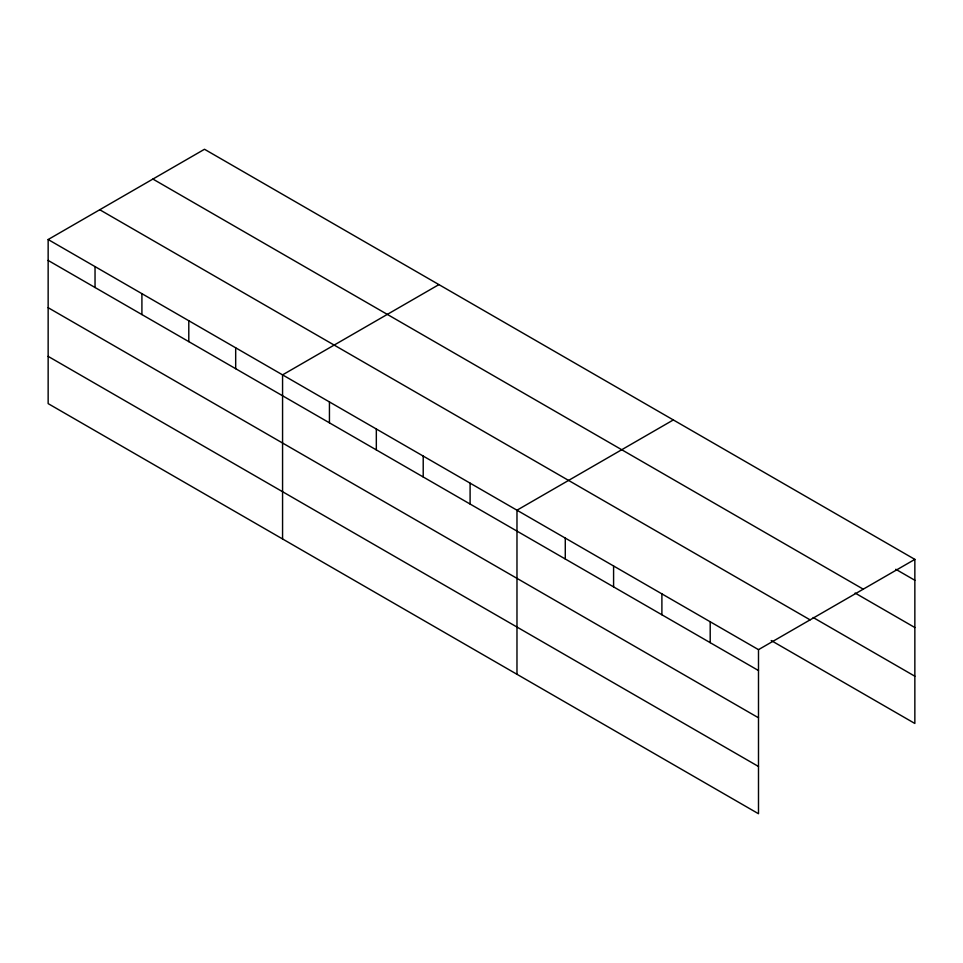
<?xml version="1.0" encoding="UTF-8"?>
<svg xmlns="http://www.w3.org/2000/svg" width="963" height="963" viewBox="0 0 963 963"><rect width="100%" height="100%" fill="white"/><g stroke="black" fill="none" stroke-linecap="round" stroke-linejoin="round"><path stroke-width="1.44" d="M758.495 717.796L758.495 649.652L48.15 239.534L48.15 403.617L758.495 813.735L758.495 717.796L48.15 307.691M771.207 640.539L914.85 723.466L914.85 559.383L204.505 149.265L48.15 239.534M438.911 284.603L282.568 374.872L282.568 538.955M673.33 419.94L516.975 510.209L516.975 674.293M758.495 649.652L914.85 559.383M895.783 569.277L914.85 580.28M152.9 179.058L863.257 589.175M855.108 593.039L914.85 627.527M813.157 617.5L914.85 676.219M99.743 209.741L810.1 619.859M48.15 260.431L758.495 670.549M48.15 356.37L758.495 766.488M710.2 621.761L710.2 642.658M661.894 593.87L661.894 614.779M613.587 565.991L613.587 586.888M565.281 538.1L565.281 558.997M470.1 483.149L470.1 504.046M423.214 456.077L423.214 476.974M376.328 429.004L376.328 449.914M329.442 401.944L329.442 422.841M235.682 347.812L235.682 368.709M188.796 320.739L188.796 341.636M141.91 293.667L141.91 314.564M95.036 266.607L95.036 287.504"/></g></svg>
